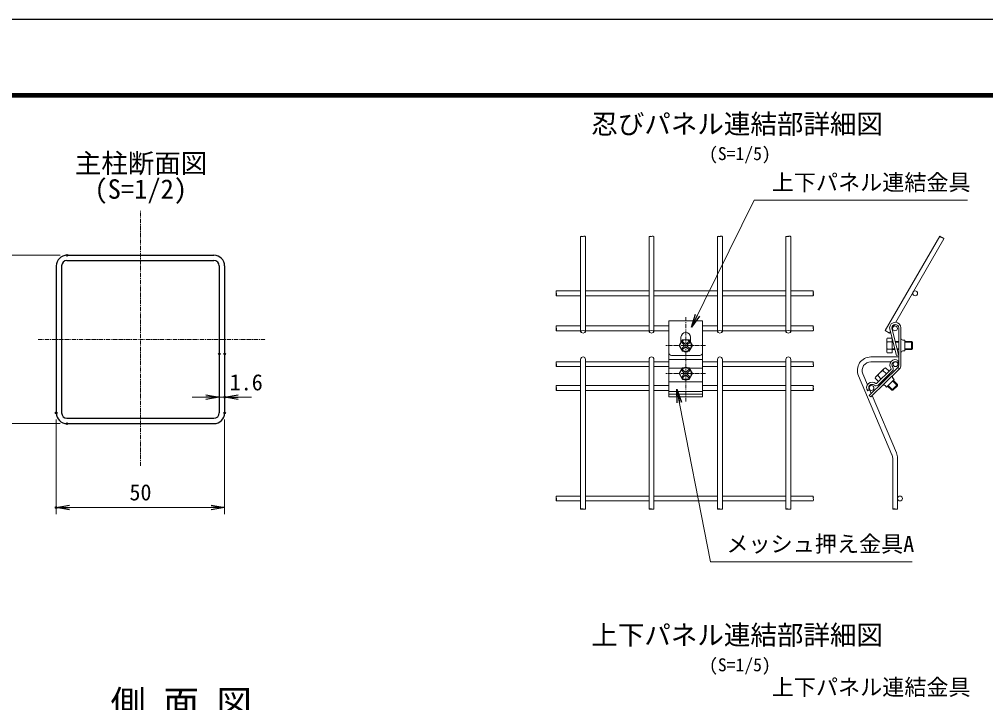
# Model space of a CAD drawing. Units: millimetres, scale not verified, with parts at other scales. Extents: x -4200 to 4200, y -2970 to 2970.
# Drawn here: x -554 to 2314, y 942 to 2970 of the extents above; entities that cross this region are included whole.
import ezdxf
from ezdxf.enums import TextEntityAlignment as Align

# ---------------------------------------------------------------- set-up
doc = ezdxf.new("R2010")
doc.units = ezdxf.units.MM
doc.header["$LTSCALE"] = 10
doc.header["$PDMODE"] = 32
doc.header["$PDSIZE"] = 5
doc.linetypes.add('USER1', pattern=[2, 1.25, -0.25, 0.25, -0.25])
doc.linetypes.add('USER2', pattern=[0.375, 0.25, -0.125])
for name, color, linetype, lineweight in [('0-0_D-TTL-TXT', 7, 'Continuous', 25), ('0-1_D-TTL', 7, 'Continuous', 25), ('0-2_D-BMK', 2, 'USER1', 13), ('0-3_D-STR2', 7, 'Continuous', 9), ('0-4_D-STR-DIM', 7, 'Continuous', 13), ('0-5_0', 7, 'Continuous', 25), ('0-7_D-STR-TXT', 7, 'Continuous', 13), ('0-8_D-STR3', 3, 'Continuous', 13), ('0-A_D-STR1', 1, 'Continuous', 25)]:
    doc.layers.add(name, color=color, linetype=linetype, lineweight=lineweight)
doc.layers.add('0-6_DEFPOINTS', color=7, linetype='Continuous')
doc.styles.add('ＭＳ ゴシック', font='')
doc.styles.get('ＭＳ ゴシック').set_extended_font_data('MS Gothic')

# ---------------------------------------------------------------- blocks, each defined once
blk = doc.blocks.new('_OPEN')
at = {"layer": '0-5_0'}
blk.add_line((0, 0), (-10, 0), dxfattribs=at)
blk.add_lwpolyline([(-10, 1.667), (0, 0), (-10, -1.667)], dxfattribs=at)

msp = doc.modelspace()

# ---------------------------------------------------------------- linework, layer by layer
at = {"layer": '0-1_D-TTL', "color": 2}
msp.add_lwpolyline([(-4199.68, 2970.23), (4200.32, 2970.23), (4200.32, -2969.77), (-4199.68, -2969.77)], close=True, dxfattribs=at)
at = {"layer": '0-1_D-TTL'}
for points in [[(-3929.68, 2750.23), (3930.32, 2750.23), (3930.32, -2749.77), (-3929.68, -2749.77)], [(-3927.18, 2747.73), (3927.82, 2747.73), (3927.82, -2747.27), (-3927.18, -2747.27)], [(-3924.68, 2745.23), (3925.32, 2745.23), (3925.32, -2744.77), (-3924.68, -2744.77)], [(-3922.18, 2742.73), (3922.82, 2742.73), (3922.82, -2742.27), (-3922.18, -2742.27)], [(-3919.68, 2740.23), (3920.32, 2740.23), (3920.32, -2739.77), (-3919.68, -2739.77)]]:
    msp.add_lwpolyline(points, close=True, dxfattribs=at)
at = {"layer": '0-2_D-BMK'}
for p, q in [((-194.2, 1644.76), (-194.2, 2403.69)), ((1424.06, 2086.71), (1424.06, 1835.89)), ((-497.21, 2020.22), (178.1, 2020.22)), ((1482.74, 2002.03), (1365.37, 2002.03)), ((1482.74, 1918.57), (1365.37, 1918.57))]:
    msp.add_line(p, q, dxfattribs=at)
at = {"layer": '0-3_D-STR2'}
for p, q in [((1112.24, 2042.66), (1112.24, 2325.87)), ((1126.64, 2042.81), (1126.64, 2325.87)), ((1315.32, 2042.66), (1315.32, 2325.87)), ((1329.72, 2042.81), (1329.72, 2325.87)), ((1518.4, 2042.66), (1518.4, 2325.87)), ((1532.8, 2042.81), (1532.8, 2325.87)), ((1721.48, 2042.66), (1721.48, 2325.87)), ((1735.88, 2042.81), (1735.88, 2325.87)), ((2178.04, 2326.3), (2016.45, 2046.41)), ((2190.51, 2319.09), (2047.24, 2070.94)), ((1040.42, 2164.06), (1112.24, 2164.06)), ((1126.64, 2164.06), (1315.32, 2164.06)), ((1329.72, 2164.06), (1518.4, 2164.06)), ((1532.8, 2164.06), (1721.48, 2164.06)), ((1735.88, 2164.06), (1802.43, 2164.06)), ((1802.43, 2149.66), (1802.43, 2164.06)), ((1040.42, 2149.66), (1112.24, 2149.66)), ((1126.64, 2149.66), (1315.32, 2149.66)), ((1329.72, 2149.66), (1518.4, 2149.66)), ((1532.8, 2149.66), (1721.48, 2149.66)), ((1735.88, 2149.66), (1802.43, 2149.66)), ((1040.43, 2060.14), (1112.24, 2060.14)), ((1040.43, 2045.74), (1112.24, 2045.74)), ((1126.64, 2060.14), (1315.32, 2060.14)), ((1126.64, 2045.74), (1315.32, 2045.74)), ((1329.72, 2060.14), (1374.06, 2060.14)), ((1329.72, 2045.74), (1374.06, 2045.74)), ((1474.06, 2060.14), (1518.4, 2060.14)), ((1474.06, 2045.74), (1518.4, 2045.74)), ((1532.8, 2060.14), (1721.48, 2060.14)), ((1532.8, 2045.74), (1721.48, 2045.74)), ((1735.88, 2060.14), (1802.43, 2060.14)), ((1735.88, 2045.74), (1802.43, 2045.74)), ((2028.92, 2039.21), (2016.45, 2046.41)), ((2031.8, 2044.19), (2028.92, 2039.21)), ((2029.14, 2054.19), (2050.02, 1972.67)), ((2035.54, 2054.19), (2056.03, 1974.21)), ((2043.39, 2064.27), (2036.23, 2051.87)), ((2056.34, 2054.19), (2056.34, 1943.5)), ((2062.74, 2054.19), (2062.74, 1943.59)), ((2036.92, 1980.23), (2036.92, 2023.83)), ((1040.42, 1953.83), (1112.24, 1953.83)), ((1112.24, 1961.03), (1112.24, 1516.68)), ((1126.64, 1961.03), (1126.64, 1516.68)), ((1126.64, 1953.83), (1315.32, 1953.83)), ((1315.32, 1961.03), (1315.32, 1516.68)), ((1329.72, 1961.03), (1329.72, 1516.68)), ((1329.72, 1953.83), (1374.06, 1953.83)), ((1474.06, 1953.83), (1518.4, 1953.83)), ((1518.4, 1961.03), (1518.4, 1516.68)), ((1532.8, 1961.03), (1532.8, 1516.68)), ((1532.8, 1953.83), (1721.48, 1953.83)), ((1721.48, 1961.03), (1721.48, 1516.68)), ((1735.88, 1961.03), (1735.88, 1516.68)), ((1735.88, 1953.83), (1802.43, 1953.83)), ((2056.34, 1968.23), (1973.53, 1968.23)), ((2032.65, 1953.83), (1973.53, 1953.83)), ((2049.74, 1953.83), (2043.06, 1953.83)), ((2049.74, 1953.83), (2043.06, 1953.83)), ((2050.02, 1972.67), (2056.03, 1974.21)), ((2055.18, 1957.11), (2053.83, 1951.26)), ((2056.34, 1953.83), (2054.42, 1953.83)), ((1040.42, 1939.43), (1112.24, 1939.43)), ((1126.64, 1939.43), (1315.32, 1939.43)), ((1329.72, 1939.43), (1374.06, 1939.43)), ((1474.06, 1939.43), (1518.4, 1939.43)), ((1532.8, 1939.43), (1721.48, 1939.43)), ((1735.88, 1939.43), (1802.43, 1939.43)), ((2053.72, 1937.15), (1968.94, 1854.1)), ((2058.29, 1932.68), (1973.42, 1849.53)), ((1990.63, 1889.35), (2033.31, 1931.16)), ((1995.11, 1884.78), (2037.79, 1926.58)), ((2053.72, 1937.15), (2058.29, 1932.68)), ((1936.71, 1912.6), (2036.29, 1677.99)), ((1949.96, 1918.23), (1963.68, 1885.91)), ((1040.42, 1883.33), (1112.24, 1883.33)), ((1040.42, 1868.93), (1112.24, 1868.93)), ((1126.64, 1883.33), (1315.32, 1883.33)), ((1126.64, 1868.93), (1315.32, 1868.93)), ((1329.72, 1883.33), (1374.06, 1883.33)), ((1329.72, 1868.93), (1374.06, 1868.93)), ((1474.06, 1883.33), (1518.4, 1883.33)), ((1474.06, 1868.93), (1518.4, 1868.93)), ((1532.8, 1883.33), (1721.48, 1883.33)), ((1532.8, 1868.93), (1721.48, 1868.93)), ((1735.88, 1883.33), (1802.43, 1883.33)), ((1735.88, 1868.93), (1802.43, 1868.93)), ((1802.43, 1868.93), (1802.43, 1883.33)), ((1964.11, 1867.28), (1970.11, 1869.25)), ((1967.2, 1877.63), (1974.76, 1859.81)), ((1968.94, 1854.1), (1973.42, 1849.53)), ((1977.45, 1853.48), (2049.55, 1683.62)), ((2038.33, 1667.99), (2038.33, 1516.68)), ((2052.73, 1667.99), (2052.73, 1516.68)), ((1040.42, 1555.43), (1112.24, 1555.43)), ((1126.64, 1555.43), (1315.32, 1555.43)), ((1329.72, 1555.43), (1518.4, 1555.43)), ((1532.8, 1555.43), (1721.48, 1555.43)), ((1735.88, 1555.43), (1802.43, 1555.43)), ((1040.42, 1541.03), (1112.24, 1541.03)), ((1126.64, 1541.03), (1315.32, 1541.03)), ((1329.72, 1541.03), (1518.4, 1541.03)), ((1532.8, 1541.03), (1721.48, 1541.03)), ((1735.88, 1541.03), (1802.43, 1541.03))]:
    msp.add_line(p, q, dxfattribs=at)
for centre in [(2105.16, 2156.86), (2045.16, 2052.94), (2046.73, 1946.63), (1975.66, 1876.13), (2059.93, 1548.23)]:
    msp.add_circle(centre, 7.2, dxfattribs=at)
for centre, radius, start, end in [((2045.94, 2054.19), 16.8, 0, 180), ((2045.94, 2054.19), 10.4, 0, 180), ((2069.15, 2024.41), 6.4, 180, 270), ((2069.15, 1979.65), 6.4, 90, 180), ((1119.44, 1961.03), 7.2, 0, 180), ((1322.52, 1961.03), 7.2, 0, 180), ((1525.6, 1961.03), 7.2, 0, 180), ((1728.68, 1961.03), 7.2, 0, 180), ((1973.53, 1928.23), 40, 90, 203), ((1973.53, 1928.23), 25.6, 90, 203), ((2045.58, 1944.04), 16.21, 53.68647, 221.43997), ((2046.4, 1943.98), 10.4, 44.409, 219.42046), ((2032.19, 1932.3), 1.6, 314.409, 39.42046), ((2032.19, 1932.3), 8, 314.409, 39.42046), ((2047.14, 1943.59), 9.2, 315.6, 0), ((2047.14, 1943.59), 15.6, 315.6, 0), ((1977.53, 1876.91), 16.52, 48.50138, 215.66553), ((2043.91, 1909.63), 6.4, 134.409, 224.409), ((1977.54, 1876.52), 10.4, 49.39754, 224.409), ((1989.51, 1890.49), 8, 229.39754, 314.409), ((1989.51, 1890.49), 1.6, 229.39754, 314.409), ((2011.94, 1878.3), 6.4, 44.409, 134.409), ((2012.73, 1667.99), 25.6, 0, 23), ((2012.73, 1667.99), 40, 0, 23)]:
    msp.add_arc(centre, radius, start, end, dxfattribs=at)
for centre, major_axis, ratio in [((1115.84, 2325.87), (-3.6, 0), 0.114898), ((1318.92, 2325.87), (-3.6, 0), 0.114898), ((1522, 2325.87), (-3.6, 0), 0.114898), ((1725.08, 2325.87), (-3.6, 0), 0.114898), ((2181.16, 2324.49), (-3.12, 1.8), 0.114898), ((1802.43, 2160.46), (0, 3.6), 0.143611), ((1119.43, 2042.81), (-7.2, 0), 0.499766), ((1322.51, 2042.81), (-7.2, 0), 0.499766), ((1525.59, 2042.81), (-7.2, 0), 0.499766), ((1728.67, 2042.81), (-7.2, 0), 0.499766), ((1802.43, 2056.54), (0, 3.6), 0.143611), ((1802.43, 1950.23), (0, 3.6), 0.143611), ((1802.43, 1879.73), (0, 3.6), 0.143611), ((1802.43, 1551.83), (0, 3.6), 0.143611), ((1115.84, 1516.68), (-3.6, 0), 0.114898), ((1318.92, 1516.68), (-3.6, 0), 0.114898), ((1522, 1516.68), (-3.6, 0), 0.114898), ((1725.08, 1516.68), (-3.6, 0), 0.114898), ((2041.93, 1516.68), (-3.6, 0), 0.114898)]:
    msp.add_ellipse(centre, major_axis=major_axis, ratio=ratio, dxfattribs=at)
for centre, major_axis, ratio, start_param, end_param in [((1123.04, 2325.87), (3.6, 0), 0.114898, 6.2830864, 9.4247776), ((1326.12, 2325.87), (3.6, 0), 0.114898, 6.2830864, 9.4247776), ((1529.2, 2325.87), (3.6, 0), 0.114898, 6.2830864, 9.4247776), ((1732.28, 2325.87), (3.6, 0), 0.114898, 6.2830864, 9.4247776), ((2187.39, 2320.89), (3.12, -1.8), 0.114898, 6.2830864, 9.4247776), ((1040.42, 2160.46), (0, 3.6), 0.143611, 0.0001986, 3.1417912), ((1040.42, 2153.26), (0, -3.6), 0.143611, 3.1417912, 9.424778), ((1802.43, 2153.26), (0, 3.6), 0.143611, 3.141513, 6.2832251), ((1040.43, 2056.54), (0, 3.6), 0.143611, 0.0001986, 3.1417912), ((1040.43, 2049.34), (0, -3.6), 0.143611, 3.1417912, 9.424778), ((1802.43, 2057.44), (0, 4.5), 0.114889, 3.1414934, 3.1415927), ((1802.43, 2049.34), (0, 3.6), 0.143611, 3.141513, 6.2832251), ((1040.42, 1950.23), (0, 3.6), 0.143611, 0.0001986, 3.1417912), ((1040.42, 1943.03), (0, -3.6), 0.143611, 3.1417912, 9.424778), ((1802.43, 1951.13), (0, 4.5), 0.114889, 3.1414934, 3.1415927), ((1802.43, 1943.03), (0, 3.6), 0.143611, 3.141513, 6.2832251), ((1040.42, 1879.73), (0, 3.6), 0.143611, 0.0001986, 3.1417912), ((1040.42, 1872.53), (0, -3.6), 0.143611, 3.1417912, 9.424778), ((1802.43, 1872.53), (0, 3.6), 0.143611, 3.141513, 6.2832251), ((1040.42, 1551.83), (0, 3.6), 0.143611, 0.0001986, 3.1417912), ((1040.42, 1544.63), (0, -3.6), 0.143611, 3.1417912, 9.424778), ((1802.43, 1544.63), (0, 3.6), 0.143611, 3.141513, 6.2832251), ((1123.04, 1516.68), (3.6, 0), 0.114898, 3.141593, 6.2832842), ((1326.12, 1516.68), (3.6, 0), 0.114898, 3.141593, 6.2832842), ((1529.2, 1516.68), (3.6, 0), 0.114898, 3.141593, 6.2832842), ((1732.28, 1516.68), (3.6, 0), 0.114898, 3.141593, 6.2832842), ((2049.13, 1516.68), (3.6, 0), 0.114898, 3.141593, 6.2832842)]:
    msp.add_ellipse(centre, major_axis=major_axis, ratio=ratio, start_param=start_param, end_param=end_param, dxfattribs=at)
at = {"layer": '0-4_D-STR-DIM'}
for p, q in [((-432.2, 2270.22), (-692.65, 2270.22)), ((39.8, 1957.3), (39.8, 1828.83)), ((55.8, 1957.3), (55.8, 1828.83)), ((-0.2, 1848.83), (-40.2, 1848.83)), ((39.8, 1848.83), (55.8, 1848.83)), ((95.8, 1848.83), (135.8, 1848.83)), ((-444.2, 1782.22), (-444.2, 1501.27)), ((55.8, 1782.22), (55.8, 1501.27)), ((-432.2, 1770.22), (-692.65, 1770.22)), ((15.8, 1521.27), (-404.2, 1521.27))]:
    msp.add_line(p, q, dxfattribs=at)
at = {"layer": '0-6_DEFPOINTS'}
for p in [(-412.2, 2270.22), (39.8, 1977.3), (55.8, 1977.3), (55.8, 1848.83), (-444.2, 1802.22), (55.8, 1802.22), (-412.2, 1770.22), (-444.2, 1521.27)]:
    msp.add_point(p, dxfattribs=at)
at = {"layer": '0-7_D-STR-TXT'}
for points in [[(2260.32, 2433.73), (1627.67, 2433.73), (1442.6, 2058.45)], [(2096.11, 1360.52), (1497.47, 1360.52), (1398.02, 1870.26)]]:
    msp.add_lwpolyline(points, dxfattribs=at)
at = {"layer": '0-8_D-STR3'}
for p, q in [((1374.06, 2075.23), (1374.06, 1849.53)), ((1474.06, 2075.23), (1374.06, 2075.23)), ((1474.06, 2075.23), (1474.06, 1849.53)), ((1414.22, 2019.07), (1404.38, 2002.03)), ((1410.06, 2026.46), (1410.06, 2011.86)), ((1413.14, 2010.22), (1418.6, 2004.76)), ((1433.89, 2019.07), (1414.22, 2019.07)), ((1415.87, 2012.95), (1421.33, 2007.49)), ((1432.25, 2012.95), (1426.79, 2007.49)), ((1434.98, 2010.22), (1429.52, 2004.76)), ((1433.89, 2019.07), (1443.73, 2002.03)), ((1438.06, 2026.46), (1438.06, 2011.86)), ((2020.92, 2018.38), (2020.92, 1985.68)), ((2036.92, 2023.83), (2022.38, 2023.83)), ((2036.92, 2012.93), (2022.38, 2012.93)), ((2039.43, 2014.03), (2036.92, 2014.03)), ((2040.04, 2011.63), (2036.92, 2011.63)), ((2056.34, 2014.03), (2045.83, 2014.03)), ((2056.34, 2011.63), (2046.44, 2011.63)), ((2074.62, 2018.02), (2068.79, 2018.02)), ((2074.62, 2018.02), (2074.62, 1986.04)), ((2094.52, 2014.03), (2074.62, 2014.03)), ((2096.92, 2011.63), (2074.62, 2011.63)), ((2096.92, 2011.63), (2094.52, 2014.03)), ((2094.52, 2014.03), (2094.52, 1990.03)), ((2096.92, 2011.63), (2096.92, 1992.43)), ((1414.22, 1984.99), (1404.38, 2002.03)), ((1413.14, 1993.84), (1418.6, 1999.3)), ((1433.89, 1984.99), (1414.22, 1984.99)), ((1415.87, 1991.11), (1421.33, 1996.57)), ((1432.25, 1991.11), (1426.79, 1996.57)), ((1434.98, 1993.84), (1429.52, 1999.3)), ((1433.89, 1984.99), (1443.73, 2002.03)), ((2036.92, 1991.13), (2022.38, 1991.13)), ((2022.38, 1980.23), (2036.92, 1980.23)), ((2044.96, 1992.43), (2036.92, 1992.43)), ((2045.57, 1990.03), (2036.92, 1990.03)), ((2056.34, 1992.43), (2051.36, 1992.43)), ((2056.34, 1990.03), (2051.97, 1990.03)), ((2074.62, 1986.04), (2068.79, 1986.04)), ((2096.92, 1992.43), (2074.62, 1992.43)), ((2094.52, 1990.03), (2074.62, 1990.03)), ((2096.92, 1992.43), (2094.52, 1990.03)), ((1474.06, 1960.32), (1373.83, 1960.32)), ((1466.06, 1972.67), (1382.06, 1972.67)), ((1374.06, 1934.61), (1413.64, 1934.61)), ((1414.22, 1935.61), (1404.38, 1918.57)), ((1413.14, 1926.76), (1418.6, 1921.3)), ((1433.89, 1935.61), (1414.22, 1935.61)), ((1415.87, 1929.49), (1421.33, 1924.03)), ((1432.25, 1929.49), (1426.79, 1924.03)), ((1434.98, 1926.76), (1429.52, 1921.3)), ((1433.89, 1935.61), (1443.73, 1918.57)), ((1434.47, 1934.61), (1474.06, 1934.61)), ((2012.45, 1933.12), (1989.09, 1910.24)), ((2009.58, 1928.27), (2019.76, 1917.88)), ((2017.37, 1935.9), (2027.54, 1925.51)), ((1374.06, 1894.81), (1474.06, 1894.81)), ((1414.22, 1901.53), (1404.38, 1918.57)), ((1413.14, 1910.38), (1418.6, 1915.84)), ((1433.89, 1901.53), (1414.22, 1901.53)), ((1415.87, 1907.66), (1421.33, 1913.11)), ((1432.25, 1907.66), (1426.79, 1913.11)), ((1434.98, 1910.38), (1429.52, 1915.84)), ((1433.89, 1901.53), (1443.73, 1918.57)), ((1986.22, 1905.38), (1996.4, 1895)), ((1994.01, 1913.01), (2004.18, 1902.62)), ((2007.88, 1897.28), (2010.39, 1894.71)), ((2009.59, 1898.96), (2012.11, 1896.39)), ((2043.18, 1901.24), (2020.33, 1878.86)), ((2023.31, 1912.4), (2025.82, 1909.83)), ((2025.02, 1914.08), (2027.54, 1911.51)), ((2052.42, 1882.68), (2038.61, 1896.77)), ((2043.18, 1901.24), (2039.1, 1905.41)), ((2052.45, 1886.07), (2040.33, 1898.45)), ((1473.92, 1865.42), (1373.92, 1865.42)), ((2020.33, 1878.86), (2016.25, 1883.03)), ((2035.31, 1869.28), (2023.19, 1881.66)), ((2038.7, 1869.25), (2024.9, 1883.33)), ((2052.45, 1886.07), (2035.31, 1869.28)), ((2038.7, 1869.25), (2035.31, 1869.28)), ((2052.42, 1882.68), (2038.7, 1869.25)), ((2052.42, 1882.68), (2052.45, 1886.07)), ((1474.06, 1857.66), (1374.06, 1857.66)), ((1474.06, 1849.53), (1374.06, 1849.53))]:
    msp.add_line(p, q, dxfattribs=at)
at = {"layer": '0-8_D-STR3', "linetype": 'USER2'}
msp.add_line((2027.77, 2023.83), (2027.94, 2023.83), dxfattribs=at)
at = {"layer": '0-8_D-STR3'}
for centre in [(1424.06, 2002.03), (1424.06, 1918.57)]:
    msp.add_circle(centre, 17.04, dxfattribs=at)
for centre, radius, start, end in [((1424.06, 2026.46), 14, 0, 180), ((1473.98, 2043.82), 0.08, 270, 0), ((1414.5, 2011.58), 1.93, 44.99953, 224.99952), ((1433.61, 2011.58), 1.93, 315, 135), ((2031.82, 2018.38), 10.9, 150, 210), ((2062.33, 2002.03), 41.41, 164.73852, 195.26148), ((1382.06, 1980.67), 8, 180, 270), ((1414.5, 1992.48), 1.93, 135, 314.99998), ((1424.06, 1997.21), 14.47, 237.53826, 302.46174), ((1415.87, 2002.03), 3.86, 314.99999, 45), ((1424.06, 2010.22), 3.86, 225.00001, 314.99999), ((1424.06, 1993.84), 3.86, 45, 135), ((1432.25, 2002.03), 3.86, 135, 225.00001), ((1433.61, 1992.48), 1.93, 225.00001, 44.99999), ((1466.06, 1980.67), 8, 270, 0), ((2031.82, 1985.68), 10.9, 150, 210), ((1414.5, 1928.13), 1.93, 44.99953, 224.99952), ((1424.06, 1923.4), 14.47, 57.53826, 122.46174), ((1424.06, 1926.76), 3.86, 225.00001, 314.99999), ((1433.61, 1928.13), 1.93, 315, 135), ((2029.75, 1892.1), 41.41, 119.14752, 149.67048), ((2020.08, 1925.34), 10.9, 104.409, 164.409), ((1414.5, 1909.02), 1.93, 135, 314.99998), ((1424.06, 1913.75), 14.47, 237.53826, 302.46174), ((1415.87, 1918.57), 3.86, 314.99999, 45), ((1424.06, 1910.39), 3.86, 45, 135), ((1432.25, 1918.57), 3.86, 135, 225.00001), ((1433.61, 1909.02), 1.93, 225.00001, 44.99999), ((1996.72, 1902.45), 10.9, 104.409, 164.409)]:
    msp.add_arc(centre, radius, start, end, dxfattribs=at)
at = {"layer": '0-A_D-STR1'}
for p, q in [((-412.2, 2270.22), (23.8, 2270.22)), ((-444.2, 2238.22), (-444.2, 1802.22)), ((-428.2, 2238.22), (-428.2, 1802.22)), ((-412.2, 2254.22), (23.8, 2254.22)), ((39.8, 2238.22), (39.8, 1802.22)), ((55.8, 2238.22), (55.8, 1802.22)), ((-412.2, 1786.22), (23.8, 1786.22)), ((-412.2, 1770.22), (23.8, 1770.22))]:
    msp.add_line(p, q, dxfattribs=at)
for centre, radius, start, end in [((-412.2, 2238.22), 32, 90, 180), ((23.8, 2238.22), 32, 0, 90), ((-412.2, 2238.22), 16, 90, 180), ((23.8, 2238.22), 16, 0, 90), ((-412.2, 1802.22), 32, 180, 270), ((-412.2, 1802.22), 16, 180, 270), ((23.8, 1802.22), 16, 270, 0), ((23.8, 1802.22), 32, 270, 0)]:
    msp.add_arc(centre, radius, start, end, dxfattribs=at)

# ---------------------------------------------------------------- block references
at = {"layer": '0-4_D-STR-DIM', "xscale": 4, "yscale": 4}
for p in [(39.8, 1848.83), (55.8, 1521.27)]:
    msp.add_blockref('_OPEN', p, dxfattribs=at)
at = {"layer": '0-4_D-STR-DIM', "xscale": 4, "yscale": 4, "rotation": 180}
for p in [(55.8, 1848.83), (-444.2, 1521.27)]:
    msp.add_blockref('_OPEN', p, dxfattribs=at)
at = {"layer": '0-7_D-STR-TXT', "xscale": 4, "yscale": 4}
for p, rotation in [((1441.72, 2056.66), 243.7496), ((1397.63, 1872.22), 101.04036)]:
    msp.add_blockref('_OPEN', p, dxfattribs=dict(at, rotation=rotation))

# ---------------------------------------------------------------- texts
at = {"layer": '0-0_D-TTL-TXT', "style": 'ＭＳ ゴシック'}
for s, height, p in [('忍びパネル連結部詳細図', 57.7, (1143.77, 2613.41)), ('(S=1/5)', 38.49, (1493.24, 2540.9)), ('主柱断面図', 57.7, (-389.12, 2496.73)), ('(S=1/2)', 57.7, (-330.65, 2420.45)), ('上下パネル連結部詳細図', 57.7, (1143.77, 1096.75)), ('(S=1/5)', 38.49, (1493.24, 1023.63)), ('側 面 図', 76.98, (-283.18, 878.85))]:
    msp.add_text(s, height=height, dxfattribs=at).set_placement(p, align=Align.BOTTOM_LEFT)
at = {"layer": '0-4_D-STR-DIM', "style": 'ＭＳ ゴシック'}
for s, p in [('1.6', (70.66, 1854.58)), ('50', (-226.82, 1528.02))]:
    msp.add_text(s, height=48.09, dxfattribs=at).set_placement(p, align=Align.BOTTOM_LEFT)
at = {"layer": '0-7_D-STR-TXT', "style": 'ＭＳ ゴシック'}
for s, p in [('上下パネル連結金具', (1679.35, 2447.96)), ('メッシュ押え金具A', (1544.84, 1374.75)), ('上下パネル連結金具', (1679.35, 949.79))]:
    msp.add_text(s, height=48.09, dxfattribs=at).set_placement(p, align=Align.BOTTOM_LEFT)

doc.saveas('drawing.dxf')
